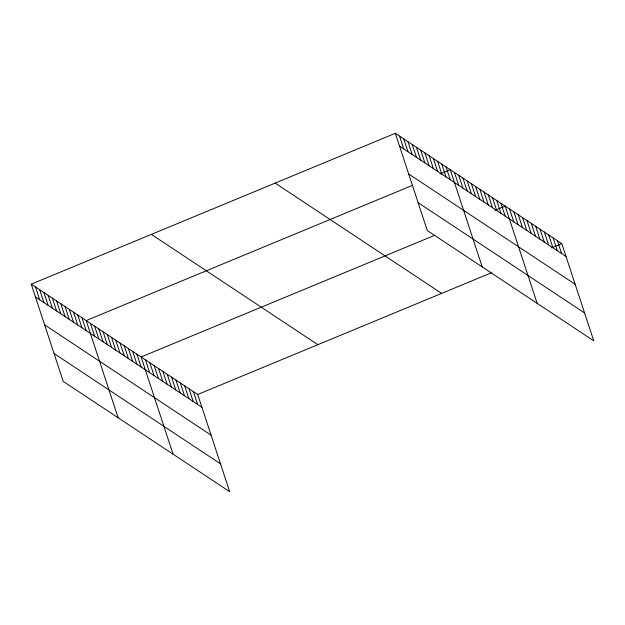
<?xml version="1.0" encoding="UTF-8"?>
<svg xmlns="http://www.w3.org/2000/svg" width="625" height="625" viewBox="0 0 625 625"><rect width="100%" height="100%" fill="white"/><g stroke="black" fill="none" stroke-linecap="round" stroke-linejoin="round"><path stroke-width="0.94" d="M31.25 284.172L197.711 394.477L229.68 491.695L63.211 381.383L31.25 284.172L395.32 133.305L561.789 243.617L593.75 340.828L427.289 230.523L395.32 133.305M412.5 185.352L86.18 320.57L118.148 417.789M439.961 173.977L450.258 169.711L482.219 266.922M434.82 235.273L141.117 356.977L173.078 454.188M494.891 210.375L505.188 206.109L537.148 303.328M197.711 394.477L491.414 272.773M551.492 247.883L561.789 243.617M399.539 146.133L566.008 256.445M408.695 173.984L575.164 284.289M418.133 202.672L584.594 312.984M275.18 183.094L441.641 293.398M151.391 234.383L317.859 344.695M35.469 297L201.93 407.305M44.625 324.844L211.086 435.156M54.055 353.539L220.523 463.844M557.43 240.734L561.648 253.562M553.078 237.844L557.297 250.672M548.727 234.961L552.945 247.789M544.375 232.078L548.594 244.906M540.016 229.188L544.234 242.016M535.664 226.305L539.883 239.133M531.312 223.422L535.531 236.25M526.961 220.539L531.172 233.367M522.602 217.648L526.82 230.477M518.25 214.766L522.469 227.594M513.898 211.883L518.117 224.711M509.539 208.992L513.758 221.82M500.961 203.312L505.18 216.141M496.734 200.508L500.953 213.336M492.516 197.711L496.727 210.539M488.289 194.906L492.508 207.734M484.062 192.109L488.281 204.938M479.836 189.312L484.055 202.141M475.609 186.508L479.828 199.336M471.383 183.711L475.602 196.539M467.156 180.906L471.375 193.734M462.93 178.109L467.148 190.938M458.711 175.305L462.922 188.133M454.484 172.508L458.695 185.336M446.031 166.906L450.25 179.734M441.805 164.109L446.023 176.938M437.578 161.305L441.797 174.133M433.352 158.508L437.57 171.336M429.125 155.703L433.344 168.531M424.898 152.906L429.117 165.734M420.68 150.109L424.891 162.938M416.453 147.305L420.672 160.133M412.227 144.508L416.445 157.336M408 141.703L412.219 154.531M403.773 138.906L407.992 151.734M399.547 136.102L403.766 148.93M193.359 391.594L197.578 404.422M189.008 388.711L193.227 401.539M184.656 385.82L188.867 398.648M180.297 382.938L184.516 395.766M175.945 380.055L180.164 392.883M171.594 377.172L175.812 390M167.242 374.281L171.453 387.109M162.883 371.398L167.102 384.227M158.531 368.516L162.75 381.344M154.18 365.625L158.398 378.453M149.82 362.742L154.039 375.57M145.469 359.859L149.688 372.688M136.891 354.172L141.109 367M132.664 351.375L136.883 364.203M128.438 348.57L132.656 361.398M124.211 345.773L128.43 358.602M119.992 342.969L124.203 355.797M115.766 340.172L119.977 353M111.539 337.375L115.758 350.203M107.313 334.57L111.531 347.398M103.086 331.773L107.305 344.602M98.859 328.969L103.078 341.797M94.633 326.172L98.852 339M90.406 323.367L94.625 336.195M81.961 317.773L86.172 330.602M77.734 314.969L81.953 327.797M73.508 312.172L77.727 325M69.281 309.367L73.5 322.195M65.055 306.57L69.273 319.398M60.828 303.773L65.047 316.602M56.602 300.969L60.82 313.797M52.375 298.172L56.594 311M48.156 295.367L52.367 308.195M43.93 292.57L48.148 305.398M39.703 289.766L43.922 302.594M35.477 286.969L39.695 299.797"/></g></svg>
